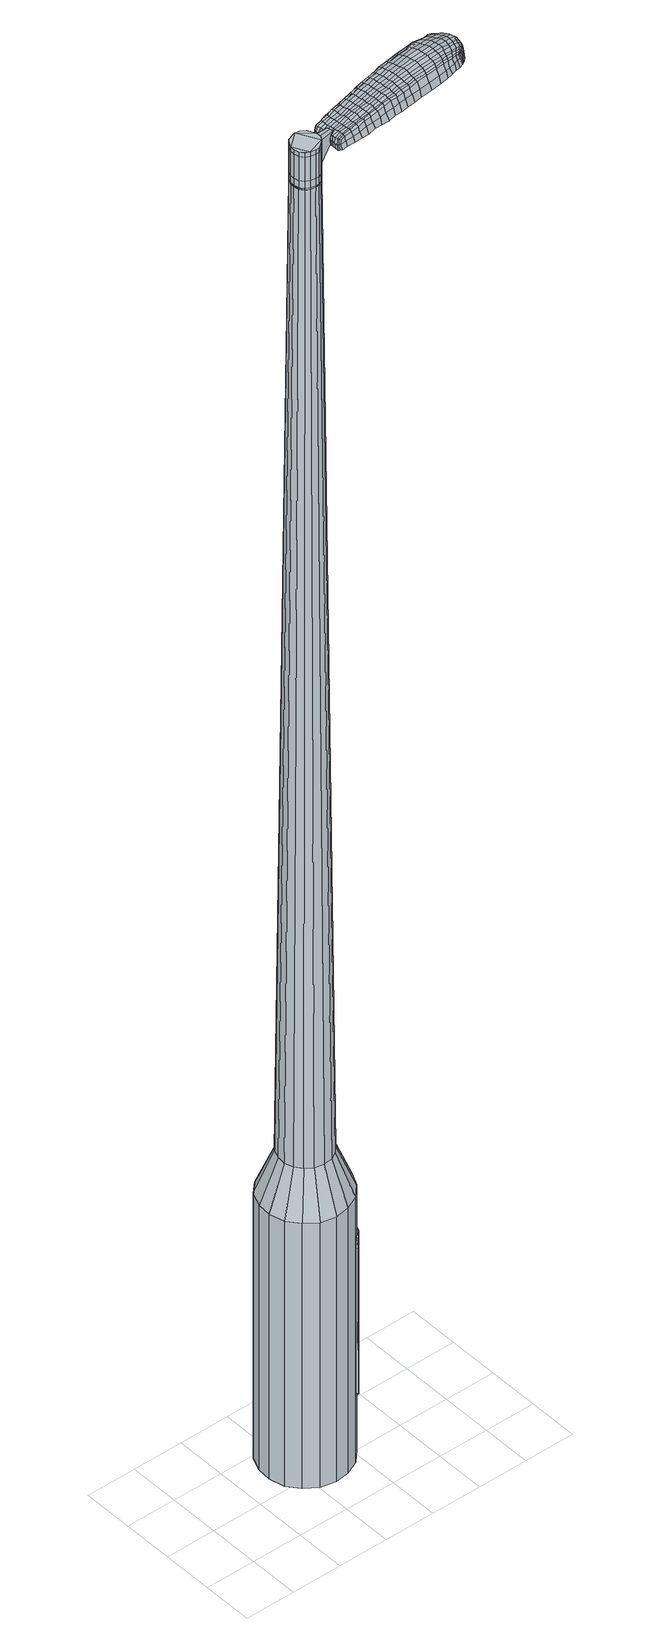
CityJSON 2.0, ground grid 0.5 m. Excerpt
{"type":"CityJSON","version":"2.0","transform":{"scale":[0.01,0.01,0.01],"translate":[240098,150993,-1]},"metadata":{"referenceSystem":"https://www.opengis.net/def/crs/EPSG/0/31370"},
"CityObjects":{
"object1":{"type":"GenericCityObject","attributes":{"cluster":836,"mean_distance_to_centroid":0.283,"new_centroid_x":240099.17,"new_centroid_y":150993.71,"mean_distance_to_camera":11.08,"H1":5.54,"H2":5.61,"Z_final":110.65,"cluster2":-1,"proj_x":240099.78,"proj_y":150999.26,"id_line":88858,"bearing_l":96.31,"distance":5.58,"orientation":"right","G_obj":6.31},"geometry":[{"type":"MultiSurface","lod":"2","boundaries":[[[0,1,2,3]],[[1,4,5,2]],[[4,6,7,5]],[[6,8,9,7]],[[8,10,11,9]],[[10,12,13,11]],[[12,14,15,13]],[[14,16,17,15]],[[16,18,19,17]],[[18,20,21,19]],[[20,22,23,21]],[[22,24,25,23]],[[24,26,27,25]],[[26,28,29,27]],[[28,30,31,29]],[[30,32,33,31]],[[32,34,35,33]],[[34,0,3,35]],[[36,37,38,39]],[[38,40,41,42]],[[41,43,42]],[[42,44,45,46]],[[45,47,46]],[[46,48,49,50]],[[49,51,50]],[[42,46,50,38]],[[50,52,39,38]],[[53,36,39]],[[2,5,7,35]],[[7,9,11,15]],[[11,13,15]],[[15,17,19,23]],[[19,21,23]],[[23,25,27,31]],[[27,29,31]],[[15,23,31,7]],[[31,33,35,7]],[[3,2,35]],[[1,0,54,55]],[[0,34,56,54]],[[34,32,57,56]],[[32,30,58,57]],[[30,28,59,58]],[[28,26,60,59]],[[26,24,61,60]],[[24,22,62,61]],[[22,20,63,62]],[[20,18,64,63]],[[18,16,65,64]],[[16,14,66,65]],[[14,12,67,66]],[[12,10,68,67]],[[10,8,69,68]],[[8,6,70,69]],[[6,4,71,70]],[[4,1,55,71]],[[55,54,72,73]],[[54,56,74,72]],[[56,57,75,74]],[[57,58,76,75]],[[58,59,77,76]],[[59,60,78,77]],[[60,61,79,78]],[[61,62,80,79]],[[62,63,81,80]],[[63,64,82,81]],[[64,65,83,82]],[[65,66,84,83]],[[66,67,85,84]],[[67,68,86,85]],[[68,69,87,86]],[[69,70,88,87]],[[70,71,89,88]],[[71,55,73,89]],[[90,91,92,93]],[[74,94,91,90]],[[95,96,94,74]],[[97,98,96,95]],[[99,100,98,97]],[[78,101,100,99]],[[102,103,101,78]],[[104,105,103,102]],[[106,107,105,104]],[[108,109,107,106]],[[110,111,109,108]],[[112,113,111,110]],[[85,114,113,112]],[[86,115,114,85]],[[116,117,115,86]],[[118,119,117,116]],[[120,121,119,118]],[[93,92,121,120]],[[122,123,124,125]],[[126,122,125,127]],[[128,126,127,129]],[[130,128,129,131]],[[132,130,131,133]],[[134,132,133,135]],[[136,134,135,137]],[[138,136,137,139]],[[140,138,139,141]],[[142,140,141,143]],[[144,142,143,145]],[[146,144,145,147]],[[148,146,147,149]],[[150,148,149,151]],[[152,150,151,153]],[[154,152,153,155]],[[73,72,90,93]],[[72,74,90]],[[75,95,74]],[[75,76,97,95]],[[76,77,99,97]],[[77,78,99]],[[79,102,78]],[[79,80,104,102]],[[80,81,106,104]],[[81,82,108,106]],[[82,83,110,108]],[[83,84,112,110]],[[84,85,112]],[[87,116,86]],[[87,88,118,116]],[[88,89,120,118]],[[89,73,93,120]],[[156,157,92,91]],[[157,158,121,92]],[[158,159,119,121]],[[159,160,117,119]],[[160,115,117]],[[161,113,114]],[[161,162,111,113]],[[162,163,109,111]],[[163,164,107,109]],[[164,165,105,107]],[[165,166,103,105]],[[166,101,103]],[[167,100,101]],[[167,168,98,100]],[[168,169,96,98]],[[169,94,96]],[[156,91,94]],[[39,52,154,170]],[[157,156,171,155]],[[53,39,170,123]],[[156,94,124,171]],[[36,53,123,122]],[[94,169,125,124]],[[37,36,122,126]],[[169,168,127,125]],[[38,37,126,128]],[[168,167,129,127]],[[40,38,128,130]],[[167,101,131,129]],[[41,40,130,132]],[[101,166,133,131]],[[43,41,132,134]],[[166,165,135,133]],[[42,43,134,136]],[[165,164,137,135]],[[44,42,136,138]],[[164,163,139,137]],[[45,44,138,140]],[[163,162,141,139]],[[47,45,140,142]],[[162,161,143,141]],[[46,47,142,144]],[[161,114,145,143]],[[48,46,144,146]],[[114,115,147,145]],[[49,48,146,148]],[[115,160,149,147]],[[51,49,148,150]],[[160,159,151,149]],[[50,51,150,152]],[[159,158,153,151]],[[52,50,152,154]],[[158,157,155,153]],[[154,155,172,173]],[[155,171,174,172]],[[171,124,175,174]],[[124,123,176,175]],[[123,170,177,176]],[[170,154,173,177]],[[178,179,180,181]],[[182,178,181,183]],[[178,182,184,185]],[[179,178,185,186]],[[187,188,189,190]],[[191,187,190,192]],[[187,191,193,194]],[[188,187,194,195]],[[196,197,198,199]],[[200,196,199,201]],[[196,200,202,203]],[[197,196,203,204]],[[205,206,207,208]],[[209,205,208,210]],[[205,209,211,212]],[[206,205,212,213]],[[214,215,216,217]],[[218,214,217,219]],[[214,218,220,221]],[[215,214,221,222]],[[223,224,225,226]],[[227,223,226,228]],[[223,227,229,230]],[[224,223,230,231]],[[232,233,234,235]],[[224,232,235,225]],[[232,224,231,236]],[[233,232,236,237]],[[238,239,240,241]],[[233,238,241,234]],[[238,233,237,242]],[[239,238,242,243]],[[244,182,183,245]],[[239,244,245,240]],[[244,239,243,246]],[[182,244,246,184]],[[247,248,249,250]],[[251,247,250,252]],[[247,251,253,254]],[[248,247,254,255]],[[256,257,258,259]],[[248,256,259,249]],[[256,248,255,260]],[[257,256,260,261]],[[262,263,264,265]],[[257,262,265,258]],[[262,257,261,266]],[[263,262,266,267]],[[268,269,270,271]],[[263,268,271,264]],[[268,263,267,272]],[[269,268,272,273]],[[274,179,186,275]],[[269,274,275,270]],[[274,269,273,276]],[[179,274,276,180]],[[277,278,279,280]],[[281,277,280,282]],[[277,281,283,284]],[[278,277,284,285]],[[286,287,288,289]],[[278,286,289,279]],[[286,278,285,290]],[[287,286,290,291]],[[292,293,294,295]],[[287,292,295,288]],[[292,287,291,296]],[[293,292,296,297]],[[298,191,192,299]],[[293,298,299,294]],[[298,293,297,300]],[[191,298,300,193]],[[301,302,303,304]],[[305,301,304,306]],[[301,305,307,308]],[[302,301,308,309]],[[310,311,312,313]],[[302,310,313,303]],[[310,302,309,314]],[[311,310,314,315]],[[316,317,318,319]],[[311,316,319,312]],[[316,311,315,320]],[[317,316,320,321]],[[322,323,324,325]],[[317,322,325,318]],[[322,317,321,326]],[[323,322,326,327]],[[328,188,195,329]],[[323,328,329,324]],[[328,323,327,330]],[[188,328,330,189]],[[331,217,216,332]],[[333,331,332,334]],[[331,333,335,336]],[[217,331,336,219]],[[337,333,334,338]],[[339,337,338,340]],[[337,339,341,342]],[[333,337,342,335]],[[343,339,340,344]],[[345,343,344,346]],[[343,345,347,348]],[[339,343,348,341]],[[349,345,346,350]],[[351,349,350,352]],[[349,351,353,354]],[[345,349,354,347]],[[355,351,352,356]],[[206,355,356,207]],[[355,206,213,357]],[[351,355,357,353]],[[358,359,204,203]],[[360,358,203,202]],[[358,360,361,362]],[[359,358,362,363]],[[364,365,363,362]],[[366,364,362,361]],[[364,366,367,368]],[[365,364,368,369]],[[370,371,369,368]],[[372,370,368,367]],[[370,372,373,374]],[[371,370,374,375]],[[376,377,375,374]],[[378,376,374,373]],[[376,378,211,209]],[[377,376,209,210]],[[379,380,381,382]],[[281,379,382,283]],[[379,281,282,383]],[[380,379,383,384]],[[385,200,201,386]],[[380,385,386,381]],[[385,380,384,387]],[[200,385,387,202]],[[388,389,390,391]],[[227,388,391,229]],[[388,227,228,392]],[[389,388,392,393]],[[394,395,396,397]],[[389,394,397,390]],[[394,389,393,398]],[[395,394,398,399]],[[400,197,204,401]],[[395,400,401,396]],[[400,395,399,402]],[[197,400,402,198]],[[403,404,405,406]],[[185,403,406,186]],[[403,185,184,407]],[[404,403,407,408]],[[409,410,411,412]],[[404,409,412,405]],[[409,404,408,413]],[[410,409,413,414]],[[415,208,207,416]],[[410,415,416,411]],[[415,410,414,417]],[[208,415,417,210]],[[418,419,420,421]],[[190,418,421,192]],[[418,190,189,422]],[[419,418,422,423]],[[424,212,211,425]],[[419,424,425,420]],[[424,419,423,426]],[[212,424,426,213]],[[427,428,429,430]],[[305,427,430,307]],[[427,305,306,431]],[[428,427,431,432]],[[433,218,219,434]],[[428,433,434,429]],[[433,428,432,435]],[[218,433,435,220]],[[436,437,438,439]],[[251,436,439,253]],[[436,251,252,440]],[[437,436,440,441]],[[442,443,444,445]],[[437,442,445,438]],[[442,437,441,446]],[[443,442,446,447]],[[448,215,222,449]],[[443,448,449,444]],[[448,443,447,450]],[[215,448,450,216]],[[451,452,441,440]],[[250,451,440,252]],[[451,250,249,453]],[[452,451,453,454]],[[455,456,447,446]],[[452,455,446,441]],[[455,452,454,457]],[[456,455,457,458]],[[459,332,216,450]],[[456,459,450,447]],[[459,456,458,460]],[[332,459,460,334]],[[461,462,463,464]],[[308,461,464,309]],[[461,308,307,430]],[[462,461,430,429]],[[465,336,335,466]],[[462,465,466,463]],[[465,462,429,434]],[[336,465,434,219]],[[467,468,454,453]],[[259,467,453,249]],[[467,259,258,469]],[[468,467,469,470]],[[471,472,458,457]],[[468,471,457,454]],[[471,468,470,473]],[[472,471,473,474]],[[475,338,334,460]],[[472,475,460,458]],[[475,472,474,476]],[[338,475,476,340]],[[477,478,479,480]],[[314,477,480,315]],[[477,314,309,464]],[[478,477,464,463]],[[481,342,341,482]],[[478,481,482,479]],[[481,478,463,466]],[[342,481,466,335]],[[483,484,470,469]],[[265,483,469,258]],[[483,265,264,485]],[[484,483,485,486]],[[487,488,474,473]],[[484,487,473,470]],[[487,484,486,489]],[[488,487,489,490]],[[491,344,340,476]],[[488,491,476,474]],[[491,488,490,492]],[[344,491,492,346]],[[493,494,495,496]],[[320,493,496,321]],[[493,320,315,480]],[[494,493,480,479]],[[497,348,347,498]],[[494,497,498,495]],[[497,494,479,482]],[[348,497,482,341]],[[499,500,486,485]],[[271,499,485,264]],[[499,271,270,501]],[[500,499,501,502]],[[503,504,490,489]],[[500,503,489,486]],[[503,500,502,505]],[[504,503,505,506]],[[507,350,346,492]],[[504,507,492,490]],[[507,504,506,508]],[[350,507,508,352]],[[509,510,511,512]],[[326,509,512,327]],[[509,326,321,496]],[[510,509,496,495]],[[513,354,353,514]],[[510,513,514,511]],[[513,510,495,498]],[[354,513,498,347]],[[515,516,502,501]],[[275,515,501,270]],[[515,275,186,406]],[[516,515,406,405]],[[517,518,506,505]],[[516,517,505,502]],[[517,516,405,412]],[[518,517,412,411]],[[519,356,352,508]],[[518,519,508,506]],[[519,518,411,416]],[[356,519,416,207]],[[520,521,423,422]],[[330,520,422,189]],[[520,330,327,512]],[[521,520,512,511]],[[522,357,213,426]],[[521,522,426,423]],[[522,521,511,514]],[[357,522,514,353]],[[523,524,384,383]],[[280,523,383,282]],[[523,280,279,525]],[[524,523,525,526]],[[527,360,202,387]],[[524,527,387,384]],[[527,524,526,528]],[[360,527,528,361]],[[529,530,531,532]],[[230,529,532,231]],[[529,230,229,391]],[[530,529,391,390]],[[533,534,535,536]],[[530,533,536,531]],[[533,530,390,397]],[[534,533,397,396]],[[537,359,363,538]],[[534,537,538,535]],[[537,534,396,401]],[[359,537,401,204]],[[539,540,526,525]],[[289,539,525,279]],[[539,289,288,541]],[[540,539,541,542]],[[543,366,361,528]],[[540,543,528,526]],[[543,540,542,544]],[[366,543,544,367]],[[545,546,547,548]],[[236,545,548,237]],[[545,236,231,532]],[[546,545,532,531]],[[549,550,551,552]],[[546,549,552,547]],[[549,546,531,536]],[[550,549,536,535]],[[553,365,369,554]],[[550,553,554,551]],[[553,550,535,538]],[[365,553,538,363]],[[555,556,542,541]],[[295,555,541,288]],[[555,295,294,557]],[[556,555,557,558]],[[559,372,367,544]],[[556,559,544,542]],[[559,556,558,560]],[[372,559,560,373]],[[561,562,563,564]],[[242,561,564,243]],[[561,242,237,548]],[[562,561,548,547]],[[565,566,567,568]],[[562,565,568,563]],[[565,562,547,552]],[[566,565,552,551]],[[569,371,375,570]],[[566,569,570,567]],[[569,566,551,554]],[[371,569,554,369]],[[571,572,558,557]],[[299,571,557,294]],[[571,299,192,421]],[[572,571,421,420]],[[573,378,373,560]],[[572,573,560,558]],[[573,572,420,425]],[[378,573,425,211]],[[574,575,408,407]],[[246,574,407,184]],[[574,246,243,564]],[[575,574,564,563]],[[576,577,414,413]],[[575,576,413,408]],[[576,575,563,568]],[[577,576,568,567]],[[578,377,210,417]],[[577,578,417,414]],[[578,577,567,570]],[[377,578,570,375]],[[579,580,581,582]],[[582,581,583,584]],[[585,583,581,586]],[[586,581,580,587]],[[588,589,590,591]],[[591,590,592,593]],[[594,592,590,595]],[[595,590,589,596]],[[597,598,599,600]],[[600,599,601,602]],[[603,601,599,604]],[[604,599,598,605]],[[606,607,608,609]],[[609,608,610,611]],[[612,610,608,613]],[[613,608,607,614]],[[615,616,617,618]],[[618,617,619,620]],[[621,619,617,622]],[[622,617,616,623]],[[624,625,626,627]],[[627,626,628,629]],[[630,628,626,631]],[[631,626,625,632]],[[633,634,635,636]],[[636,635,625,624]],[[632,625,635,637]],[[637,635,634,638]],[[639,640,641,642]],[[642,641,634,633]],[[638,634,641,643]],[[643,641,640,644]],[[584,583,645,646]],[[646,645,640,639]],[[644,640,645,647]],[[647,645,583,585]],[[648,649,650,651]],[[651,650,652,653]],[[654,652,650,655]],[[655,650,649,656]],[[657,658,659,660]],[[660,659,649,648]],[[656,649,659,661]],[[661,659,658,662]],[[663,664,665,666]],[[666,665,658,657]],[[662,658,665,667]],[[667,665,664,668]],[[669,670,671,672]],[[672,671,664,663]],[[668,664,671,673]],[[673,671,670,674]],[[587,580,675,676]],[[676,675,670,669]],[[674,670,675,677]],[[677,675,580,579]],[[678,679,680,681]],[[681,680,682,683]],[[684,682,680,685]],[[685,680,679,686]],[[687,688,689,690]],[[690,689,679,678]],[[686,679,689,691]],[[691,689,688,692]],[[693,694,695,696]],[[696,695,688,687]],[[692,688,695,697]],[[697,695,694,698]],[[593,592,699,700]],[[700,699,694,693]],[[698,694,699,701]],[[701,699,592,594]],[[702,703,704,705]],[[705,704,706,707]],[[708,706,704,709]],[[709,704,703,710]],[[711,712,713,714]],[[714,713,703,702]],[[710,703,713,715]],[[715,713,712,716]],[[717,718,719,720]],[[720,719,712,711]],[[716,712,719,721]],[[721,719,718,722]],[[723,724,725,726]],[[726,725,718,717]],[[722,718,725,727]],[[727,725,724,728]],[[596,589,729,730]],[[730,729,724,723]],[[728,724,729,731]],[[731,729,589,588]],[[615,618,732,733]],[[733,732,734,735]],[[736,734,732,737]],[[737,732,618,620]],[[735,734,738,739]],[[739,738,740,741]],[[742,740,738,743]],[[743,738,734,736]],[[741,740,744,745]],[[745,744,746,747]],[[748,746,744,749]],[[749,744,740,742]],[[747,746,750,751]],[[751,750,752,753]],[[754,752,750,755]],[[755,750,746,748]],[[753,752,756,757]],[[757,756,607,606]],[[614,607,756,758]],[[758,756,752,754]],[[605,759,760,604]],[[604,760,761,603]],[[762,761,760,763]],[[763,760,759,764]],[[764,765,766,763]],[[763,766,767,762]],[[768,767,766,769]],[[769,766,765,770]],[[770,771,772,769]],[[769,772,773,768]],[[774,773,772,775]],[[775,772,771,776]],[[776,777,778,775]],[[775,778,779,774]],[[612,779,778,610]],[[610,778,777,611]],[[780,781,782,783]],[[783,782,682,684]],[[683,682,782,784]],[[784,782,781,785]],[[602,601,786,787]],[[787,786,781,780]],[[785,781,786,788]],[[788,786,601,603]],[[789,790,791,792]],[[792,791,628,630]],[[629,628,791,793]],[[793,791,790,794]],[[795,796,797,798]],[[798,797,790,789]],[[794,790,797,799]],[[799,797,796,800]],[[605,598,801,802]],[[802,801,796,795]],[[800,796,801,803]],[[803,801,598,597]],[[804,805,806,807]],[[807,806,586,587]],[[585,586,806,808]],[[808,806,805,809]],[[810,811,812,813]],[[813,812,805,804]],[[809,805,812,814]],[[814,812,811,815]],[[606,609,816,817]],[[817,816,811,810]],[[815,811,816,818]],[[818,816,609,611]],[[819,820,821,822]],[[822,821,591,593]],[[588,591,821,823]],[[823,821,820,824]],[[612,613,825,826]],[[826,825,820,819]],[[824,820,825,827]],[[827,825,613,614]],[[828,829,830,831]],[[831,830,706,708]],[[707,706,830,832]],[[832,830,829,833]],[[620,619,834,835]],[[835,834,829,828]],[[833,829,834,836]],[[836,834,619,621]],[[837,838,654]],[[838,652,654]],[[653,652,838,839]],[[839,838,840]],[[841,842,843,844]],[[844,843,838,837]],[[840,838,843,845]],[[845,843,842,846]],[[623,616,847,848]],[[848,847,842,841]],[[846,842,847,849]],[[849,847,616,615]],[[840,850,851,839]],[[839,851,651,653]],[[648,651,851,852]],[[852,851,850,853]],[[846,854,855,845]],[[845,855,850,840]],[[853,850,855,856]],[[856,855,854,857]],[[615,733,858,849]],[[849,858,854,846]],[[857,854,858,859]],[[859,858,733,735]],[[860,861,862,863]],[[863,862,709,710]],[[708,709,862,831]],[[831,862,861,828]],[[736,737,864,865]],[[865,864,861,860]],[[828,861,864,835]],[[835,864,737,620]],[[853,866,867,852]],[[852,867,660,648]],[[657,660,867,868]],[[868,867,866,869]],[[857,870,871,856]],[[856,871,866,853]],[[869,866,871,872]],[[872,871,870,873]],[[735,739,874,859]],[[859,874,870,857]],[[873,870,874,875]],[[875,874,739,741]],[[876,877,878,879]],[[879,878,715,716]],[[710,715,878,863]],[[863,878,877,860]],[[742,743,880,881]],[[881,880,877,876]],[[860,877,880,865]],[[865,880,743,736]],[[869,882,883,868]],[[868,883,666,657]],[[663,666,883,884]],[[884,883,882,885]],[[873,886,887,872]],[[872,887,882,869]],[[885,882,887,888]],[[888,887,886,889]],[[741,745,890,875]],[[875,890,886,873]],[[889,886,890,891]],[[891,890,745,747]],[[892,893,894,895]],[[895,894,721,722]],[[716,721,894,879]],[[879,894,893,876]],[[748,749,896,897]],[[897,896,893,892]],[[876,893,896,881]],[[881,896,749,742]],[[885,898,899,884]],[[884,899,672,663]],[[669,672,899,900]],[[900,899,898,901]],[[889,902,903,888]],[[888,903,898,885]],[[901,898,903,904]],[[904,903,902,905]],[[747,751,906,891]],[[891,906,902,889]],[[905,902,906,907]],[[907,906,751,753]],[[908,909,910,911]],[[911,910,727,728]],[[722,727,910,895]],[[895,910,909,892]],[[754,755,912,913]],[[913,912,909,908]],[[892,909,912,897]],[[897,912,755,748]],[[901,914,915,900]],[[900,915,676,669]],[[587,676,915,807]],[[807,915,914,804]],[[905,916,917,904]],[[904,917,914,901]],[[804,914,917,813]],[[813,917,916,810]],[[753,757,918,907]],[[907,918,916,905]],[[810,916,918,817]],[[817,918,757,606]],[[824,919,920,823]],[[823,920,731,588]],[[728,731,920,911]],[[911,920,919,908]],[[614,758,921,827]],[[827,921,919,824]],[[908,919,921,913]],[[913,921,758,754]],[[785,922,923,784]],[[784,923,681,683]],[[678,681,923,924]],[[924,923,922,925]],[[603,761,926,788]],[[788,926,922,785]],[[925,922,926,927]],[[927,926,761,762]],[[928,929,930,931]],[[931,930,631,632]],[[630,631,930,792]],[[792,930,929,789]],[[932,933,934,935]],[[935,934,929,928]],[[789,929,934,798]],[[798,934,933,795]],[[764,759,936,937]],[[937,936,933,932]],[[795,933,936,802]],[[802,936,759,605]],[[925,938,939,924]],[[924,939,690,678]],[[687,690,939,940]],[[940,939,938,941]],[[762,767,942,927]],[[927,942,938,925]],[[941,938,942,943]],[[943,942,767,768]],[[944,945,946,947]],[[947,946,637,638]],[[632,637,946,931]],[[931,946,945,928]],[[948,949,950,951]],[[951,950,945,944]],[[928,945,950,935]],[[935,950,949,932]],[[770,765,952,953]],[[953,952,949,948]],[[932,949,952,937]],[[937,952,765,764]],[[941,954,955,940]],[[940,955,696,687]],[[693,696,955,956]],[[956,955,954,957]],[[768,773,958,943]],[[943,958,954,941]],[[957,954,958,959]],[[959,958,773,774]],[[960,961,962,963]],[[963,962,643,644]],[[638,643,962,947]],[[947,962,961,944]],[[964,965,966,967]],[[967,966,961,960]],[[944,961,966,951]],[[951,966,965,948]],[[776,771,968,969]],[[969,968,965,964]],[[948,965,968,953]],[[953,968,771,770]],[[957,970,971,956]],[[956,971,700,693]],[[593,700,971,822]],[[822,971,970,819]],[[774,779,972,959]],[[959,972,970,957]],[[819,970,972,826]],[[826,972,779,612]],[[809,973,974,808]],[[808,974,647,585]],[[644,647,974,963]],[[963,974,973,960]],[[815,975,976,814]],[[814,976,973,809]],[[960,973,976,967]],[[967,976,975,964]],[[611,777,977,818]],[[818,977,975,815]],[[964,975,977,969]],[[969,977,777,776]],[[579,582,181,180]],[[582,584,183,181]],[[594,595,194,193]],[[595,596,195,194]],[[597,600,199,198]],[[600,602,201,199]],[[621,622,221,220]],[[622,623,222,221]],[[624,627,226,225]],[[627,629,228,226]],[[633,636,235,234]],[[636,624,225,235]],[[639,642,241,240]],[[642,633,234,241]],[[584,646,245,183]],[[646,639,240,245]],[[654,655,254,253]],[[655,656,255,254]],[[656,661,260,255]],[[661,662,261,260]],[[662,667,266,261]],[[667,668,267,266]],[[668,673,272,267]],[[673,674,273,272]],[[674,677,276,273]],[[677,579,180,276]],[[684,685,284,283]],[[685,686,285,284]],[[686,691,290,285]],[[691,692,291,290]],[[692,697,296,291]],[[697,698,297,296]],[[698,701,300,297]],[[701,594,193,300]],[[702,705,304,303]],[[705,707,306,304]],[[711,714,313,312]],[[714,702,303,313]],[[717,720,319,318]],[[720,711,312,319]],[[723,726,325,324]],[[726,717,318,325]],[[596,730,329,195]],[[730,723,324,329]],[[780,783,382,381]],[[783,684,283,382]],[[602,787,386,201]],[[787,780,381,386]],[[629,793,392,228]],[[793,794,393,392]],[[794,799,398,393]],[[799,800,399,398]],[[800,803,402,399]],[[803,597,198,402]],[[707,832,431,306]],[[832,833,432,431]],[[833,836,435,432]],[[836,621,220,435]],[[837,654,439,438]],[[654,253,439]],[[841,844,445,444]],[[844,837,438,445]],[[623,848,449,222]],[[848,841,444,449]],[[978,979,980,981]],[[982,983,981,980]],[[984,985,986,987]],[[988,989,990,991]],[[979,992,993,980]],[[994,982,980,993]],[[995,984,987,996]],[[997,998,989,988]],[[992,999,1000,993]],[[1000,1001,994,993]],[[1002,995,996,1003]],[[1004,998,997,1005]],[[999,1006,1007,1000]],[[1007,1008,1001,1000]],[[1009,1002,1003,1010]],[[1011,1004,1005,1012]],[[1013,1014,1015,1016]],[[1017,1018,1014,1013]],[[1017,1019,1020,1018]],[[1019,1021,1022,1020]],[[1023,1024,1025,1026]],[[1027,1028,1024,1023]],[[1029,1030,1028,1027]],[[1031,1032,1030,1029]],[[1026,1015,1014,1023]],[[1023,1014,1018,1027]],[[1018,1020,1029,1027]],[[1020,1022,1031,1029]],[[987,986,983,982]],[[996,987,982,994]],[[1001,1003,996,994]],[[1008,1010,1003,1001]],[[988,991,985,984]],[[997,988,984,995]],[[1005,997,995,1002]],[[1012,1005,1002,1009]],[[989,1013,1016,990]],[[998,1017,1013,989]],[[1019,1017,998,1004]],[[1021,1019,1004,1011]],[[1033,1034,1035,1036]],[[1035,1037,1038,1039]],[[1035,1039,1040,1041]],[[1035,1041,1036]],[[1042,1033,1036,1043]],[[1044,1043,1036,1045]],[[1046,1045,1036]],[[1047,1035,1034,1048]],[[1049,1047,1048,1050]],[[1051,1049,1050,1052]],[[1053,1051,1052,1054]],[[1055,1053,1054,1056]],[[1056,1057,1058,1059]],[[1056,1059,1060,1061]],[[1056,1061,1062,1063]],[[1062,1064,1065,1066]],[[1062,1066,1067,1068]],[[1062,1068,1063]],[[1056,1063,1055]],[[1069,1070,1034,1033]],[[1071,1072,1037,1035]],[[1073,1074,1046,1036]],[[1070,1075,1048,1034]],[[1076,1071,1035,1047]],[[1075,1077,1050,1048]],[[1078,1076,1047,1049]],[[1077,1079,1052,1050]],[[1080,1078,1049,1051]],[[1079,1081,1054,1052]],[[1082,1080,1051,1053]],[[1081,1083,1056,1054]],[[1084,1082,1053,1055]],[[1083,1085,1057,1056]],[[1086,1087,1064,1062]],[[1088,1084,1055,1063]],[[1058,1057,1085,1089]],[[1059,1058,1089,1090]],[[1060,1059,1090,1091]],[[1061,1060,1091,1092]],[[1062,1061,1092,1086]],[[1093,1069,1033,1042]],[[1094,1093,1042,1043]],[[1095,1094,1043,1044]],[[1096,1095,1044,1045]],[[1074,1096,1045,1046]],[[1038,1037,1072,1097]],[[1065,1064,1087,1098]],[[1039,1038,1097,1099]],[[1040,1039,1099,1100]],[[1041,1040,1100,1101]],[[1036,1041,1101,1073]],[[1066,1065,1098,1102]],[[1067,1066,1102,1103]],[[1068,1067,1103,1104]],[[1063,1068,1104,1088]]]}]}
},
"vertices":[
[160,78,384],[160,63,384],[160,63,96],[160,78,96],[154,50,384],[154,50,96],[143,39,384],[143,39,96],[130,33,384],[130,33,96],[116,31,384],[116,31,96],[101,34,384],[101,34,96],[89,43,384],[89,43,96],[80,54,384],[80,54,96],[76,69,384],[76,69,96],[77,83,384],[77,83,96],[83,97,384],[83,97,96],[93,107,384],[93,107,96],[107,114,384],[107,114,96],[121,115,384],[121,115,96],[135,112,384],[135,112,96],[148,104,384],[148,104,96],[156,92,384],[156,92,96],[128,83,1524],[124,86,1524],[119,87,1524],[132,75,1524],[115,86,1524],[110,84,1524],[105,76,1524],[107,81,1524],[105,72,1524],[106,67,1524],[113,61,1524],[109,63,1524],[118,60,1524],[122,60,1524],[130,66,1524],[126,62,1524],[132,70,1524],[130,79,1524],[143,76,429],[143,67,429],[141,84,429],[136,91,429],[129,96,429],[120,98,429],[111,97,429],[104,93,429],[97,87,429],[94,79,429],[93,70,429],[96,62,429],[101,55,429],[108,50,429],[117,48,429],[126,49,429],[133,53,429],[139,59,429],[132,75,1483],[132,70,1483],[130,79,1483],[128,83,1483],[124,86,1483],[119,87,1483],[115,86,1483],[110,84,1483],[107,81,1483],[105,76,1483],[105,72,1483],[106,67,1483],[109,63,1483],[113,61,1483],[118,60,1483],[122,60,1483],[126,62,1483],[130,66,1483],[131,75,1483],[131,75,1485],[131,70,1485],[131,70,1483],[130,79,1485],[127,83,1483],[127,83,1485],[124,85,1483],[124,85,1485],[119,86,1483],[119,86,1485],[115,86,1485],[111,84,1483],[111,84,1485],[108,80,1483],[108,80,1485],[106,76,1483],[106,76,1485],[106,72,1483],[106,72,1485],[107,68,1483],[107,68,1485],[110,64,1483],[110,64,1485],[113,61,1485],[118,60,1485],[122,61,1483],[122,61,1485],[126,63,1483],[126,63,1485],[129,66,1483],[129,66,1485],[128,83,1519],[130,79,1519],[130,79,1493],[128,83,1493],[124,86,1519],[124,86,1493],[119,87,1519],[119,87,1493],[115,86,1519],[115,86,1493],[110,84,1519],[110,84,1493],[107,81,1519],[107,81,1493],[105,76,1519],[105,76,1493],[105,72,1519],[105,72,1493],[106,67,1519],[106,67,1493],[109,63,1519],[109,63,1493],[113,61,1519],[113,61,1493],[118,60,1519],[118,60,1493],[122,60,1519],[122,60,1493],[126,62,1519],[126,62,1493],[130,66,1519],[130,66,1493],[132,70,1519],[132,70,1493],[132,75,1485],[132,70,1485],[130,66,1485],[126,62,1485],[122,60,1485],[109,63,1485],[106,67,1485],[105,72,1485],[105,76,1485],[107,81,1485],[110,84,1485],[119,87,1485],[124,86,1485],[128,83,1485],[132,75,1519],[132,75,1493],[151,74,1513],[151,74,1518],[150,77,1513],[150,80,1513],[150,80,1518],[150,77,1518],[226,65,1519],[219,65,1518],[221,64,1509],[228,64,1510],[235,66,1519],[236,65,1510],[234,68,1526],[225,67,1525],[218,66,1525],[222,104,1519],[215,103,1518],[214,101,1525],[221,102,1525],[231,105,1519],[230,103,1526],[232,107,1510],[223,105,1510],[216,104,1509],[297,94,1519],[297,91,1519],[298,91,1513],[298,95,1513],[295,98,1519],[296,99,1513],[294,98,1524],[295,94,1524],[296,91,1524],[223,86,1530],[216,85,1529],[216,82,1529],[224,83,1530],[232,87,1531],[233,84,1531],[232,91,1530],[223,90,1530],[216,89,1529],[143,77,1512],[143,74,1512],[145,75,1517],[144,77,1517],[143,80,1512],[144,80,1517],[144,80,1506],[144,77,1506],[144,74,1506],[285,73,1519],[282,73,1519],[283,71,1512],[286,72,1512],[287,74,1518],[288,73,1512],[286,75,1522],[284,75,1523],[281,74,1524],[277,71,1519],[271,70,1519],[273,69,1512],[278,70,1512],[276,73,1524],[271,72,1525],[266,69,1519],[258,68,1519],[259,67,1511],[267,68,1511],[265,71,1526],[257,70,1526],[246,67,1519],[248,66,1510],[245,69,1526],[152,62,1513],[160,62,1513],[159,63,1518],[152,63,1517],[147,62,1512],[148,62,1516],[148,61,1506],[153,61,1507],[161,61,1507],[167,62,1514],[175,63,1515],[174,64,1520],[167,63,1519],[169,61,1507],[176,61,1507],[182,63,1515],[190,63,1516],[189,65,1522],[181,64,1521],[184,62,1508],[191,62,1508],[197,64,1517],[205,64,1517],[204,66,1524],[196,65,1523],[199,62,1508],[206,63,1509],[212,65,1518],[211,66,1524],[213,63,1509],[282,109,1519],[278,109,1519],[278,108,1524],[282,108,1523],[284,109,1518],[284,108,1522],[285,110,1512],[283,110,1512],[279,110,1512],[274,109,1519],[268,109,1519],[267,107,1525],[273,108,1524],[274,110,1512],[269,110,1512],[262,108,1519],[254,108,1519],[253,106,1526],[261,107,1526],[263,110,1511],[255,109,1511],[242,106,1519],[242,105,1526],[244,108,1510],[149,92,1513],[157,93,1513],[158,94,1507],[150,93,1507],[144,90,1512],[144,91,1506],[145,90,1516],[149,90,1517],[156,92,1518],[164,94,1514],[172,95,1515],[172,97,1507],[165,96,1507],[163,93,1519],[171,94,1520],[179,97,1515],[186,98,1516],[187,100,1508],[180,98,1508],[178,95,1521],[186,96,1522],[194,99,1517],[201,100,1517],[202,102,1509],[195,101,1508],[193,98,1523],[200,99,1524],[208,102,1518],[209,103,1509],[207,100,1524],[150,78,1519],[150,75,1519],[157,79,1520],[157,76,1520],[157,82,1520],[149,81,1519],[165,79,1522],[165,77,1522],[172,80,1523],[172,78,1523],[172,83,1523],[164,82,1521],[179,81,1524],[180,78,1524],[187,82,1525],[187,79,1525],[186,85,1525],[179,84,1524],[194,83,1526],[194,80,1526],[201,84,1527],[202,81,1527],[201,87,1527],[194,86,1526],[209,85,1528],[209,81,1528],[208,88,1528],[292,94,1527],[293,90,1527],[291,98,1526],[287,97,1527],[288,93,1528],[288,90,1528],[282,93,1529],[282,89,1529],[280,97,1528],[273,96,1530],[274,92,1530],[275,88,1530],[267,91,1531],[267,87,1531],[266,95,1530],[257,94,1531],[258,90,1531],[258,86,1531],[245,89,1531],[246,85,1531],[245,93,1531],[286,108,1518],[289,106,1519],[290,107,1513],[287,109,1513],[285,107,1523],[288,105,1523],[292,102,1519],[293,103,1513],[291,102,1524],[289,75,1518],[291,77,1518],[290,78,1523],[288,76,1523],[290,74,1513],[292,76,1513],[294,80,1519],[296,83,1519],[294,83,1524],[292,80,1523],[295,80,1513],[297,83,1513],[297,87,1519],[295,87,1524],[298,87,1513],[225,68,1528],[225,70,1528],[217,70,1528],[217,68,1527],[233,69,1528],[233,71,1529],[224,73,1529],[224,76,1530],[217,76,1529],[217,73,1528],[233,74,1529],[233,77,1530],[224,80,1530],[217,79,1529],[233,80,1531],[221,101,1528],[222,98,1529],[230,99,1529],[230,102,1528],[214,99,1527],[215,97,1528],[222,94,1529],[231,95,1530],[215,93,1528],[142,89,1512],[142,87,1512],[143,87,1517],[143,89,1517],[143,90,1506],[143,88,1506],[142,84,1512],[144,84,1517],[143,84,1506],[145,62,1512],[145,64,1512],[145,63,1506],[146,62,1506],[146,63,1517],[146,65,1517],[144,66,1512],[144,69,1512],[145,69,1506],[145,66,1506],[145,67,1517],[145,70,1517],[144,72,1512],[145,72,1506],[145,72,1517],[151,64,1519],[151,65,1519],[159,64,1520],[159,66,1520],[151,68,1519],[151,70,1519],[158,68,1520],[158,71,1520],[150,73,1519],[158,73,1520],[149,89,1519],[149,87,1519],[156,88,1520],[156,90,1520],[149,84,1519],[156,85,1520],[166,65,1521],[166,66,1521],[174,65,1522],[173,67,1522],[166,69,1521],[165,71,1521],[173,69,1522],[173,72,1523],[165,74,1522],[173,75,1523],[163,92,1521],[164,90,1521],[171,91,1522],[171,93,1522],[164,86,1521],[171,87,1522],[181,66,1523],[181,67,1523],[188,66,1524],[188,68,1524],[181,70,1523],[180,73,1524],[188,70,1525],[188,73,1525],[180,76,1524],[187,76,1525],[178,94,1523],[178,92,1523],[186,93,1524],[185,95,1524],[179,88,1524],[186,89,1525],[196,67,1525],[196,68,1525],[203,67,1526],[203,69,1526],[195,71,1526],[195,74,1526],[203,72,1527],[202,75,1527],[195,77,1526],[202,78,1527],[193,96,1525],[193,94,1525],[200,95,1526],[200,97,1526],[193,90,1526],[201,91,1527],[210,67,1527],[210,69,1527],[210,72,1527],[210,75,1528],[209,78,1528],[207,98,1527],[207,96,1527],[208,92,1528],[283,107,1525],[285,105,1525],[279,107,1526],[281,105,1526],[288,102,1526],[284,101,1527],[286,76,1525],[287,77,1525],[284,77,1526],[282,75,1525],[290,80,1525],[291,83,1526],[287,83,1527],[286,79,1526],[292,87,1526],[288,86,1527],[274,106,1526],[276,105,1527],[268,106,1527],[269,104,1528],[278,101,1528],[271,100,1529],[277,74,1526],[278,76,1527],[272,75,1528],[271,73,1527],[280,78,1527],[281,82,1528],[274,81,1529],[273,78,1528],[282,85,1528],[275,84,1530],[262,106,1528],[263,104,1529],[254,105,1528],[255,103,1529],[265,100,1529],[256,99,1530],[265,72,1528],[266,74,1528],[257,73,1529],[257,71,1528],[267,77,1529],[267,80,1530],[258,79,1530],[258,76,1530],[267,84,1530],[258,83,1531],[242,103,1529],[243,101,1529],[244,97,1530],[245,70,1528],[245,72,1529],[246,75,1530],[246,78,1530],[246,82,1531],[220,66,1509],[219,67,1518],[226,67,1518],[228,66,1509],[235,68,1519],[236,67,1510],[233,69,1525],[225,69,1525],[218,68,1525],[215,99,1525],[215,101,1518],[222,102,1518],[222,100,1525],[231,103,1519],[230,101,1525],[232,105,1510],[224,103,1509],[217,102,1509],[296,91,1513],[295,91,1519],[295,94,1519],[296,94,1513],[293,97,1519],[294,98,1513],[292,97,1524],[293,94,1524],[294,91,1524],[217,82,1528],[217,85,1528],[224,86,1529],[224,83,1529],[233,87,1529],[233,84,1529],[232,91,1529],[223,90,1529],[216,89,1528],[147,75,1516],[146,75,1512],[145,77,1512],[146,77,1516],[145,80,1512],[146,80,1516],[146,81,1506],[146,78,1506],[147,75,1506],[282,73,1512],[281,74,1519],[284,75,1518],[285,74,1512],[286,76,1518],[287,75,1512],[285,77,1522],[284,76,1523],[281,76,1523],[272,71,1512],[271,72,1519],[276,73,1519],[278,72,1512],[276,75,1524],[270,74,1525],[259,69,1511],[258,70,1519],[265,71,1519],[267,70,1511],[264,73,1525],[257,72,1526],[246,69,1519],[248,68,1510],[245,71,1526],[159,65,1518],[160,64,1513],[152,64,1513],[152,64,1517],[147,63,1512],[148,64,1515],[148,63,1506],[153,63,1506],[161,63,1507],[174,66,1520],[175,65,1514],[167,64,1514],[167,65,1519],[169,63,1507],[176,63,1507],[189,67,1522],[190,65,1516],[182,65,1515],[182,66,1521],[184,64,1508],[191,64,1508],[204,67,1523],[205,66,1517],[197,66,1516],[196,67,1522],[199,64,1508],[206,65,1508],[212,67,1517],[211,68,1524],[213,65,1509],[278,106,1523],[278,107,1519],[281,107,1518],[281,106,1523],[284,107,1518],[283,106,1522],[284,108,1512],[282,108,1512],[279,108,1512],[267,105,1525],[268,107,1519],[273,107,1519],[273,106,1524],[274,108,1512],[269,108,1512],[253,104,1526],[254,106,1519],[262,106,1519],[261,105,1525],[263,108,1511],[255,107,1511],[243,104,1519],[242,103,1526],[244,106,1510],[158,92,1507],[157,91,1513],[150,90,1513],[151,91,1506],[145,89,1512],[145,90,1506],[146,88,1515],[149,89,1517],[157,90,1518],[173,95,1507],[172,94,1514],[165,92,1514],[165,94,1507],[164,91,1519],[171,92,1520],[188,98,1508],[187,96,1516],[179,95,1515],[180,96,1508],[179,93,1521],[186,95,1522],[202,100,1508],[201,98,1517],[194,97,1516],[195,99,1508],[193,96,1522],[200,97,1523],[208,100,1517],[209,101,1509],[208,98,1524],[151,78,1518],[151,75,1518],[158,79,1519],[158,76,1519],[157,82,1519],[150,81,1518],[165,79,1520],[165,77,1520],[173,80,1521],[173,78,1521],[172,83,1521],[165,82,1520],[180,81,1523],[180,78,1523],[187,82,1524],[188,79,1524],[187,85,1524],[180,84,1523],[195,83,1525],[195,80,1525],[202,84,1526],[202,81,1526],[202,87,1526],[194,86,1525],[209,84,1527],[210,81,1527],[209,88,1527],[291,90,1526],[291,94,1526],[290,97,1525],[286,97,1526],[287,93,1526],[288,90,1526],[281,89,1528],[281,93,1528],[280,96,1527],[273,95,1528],[274,92,1529],[274,88,1529],[267,88,1530],[267,91,1530],[266,95,1529],[257,94,1530],[258,90,1530],[258,87,1530],[246,85,1530],[245,89,1530],[245,92,1530],[288,105,1513],[287,105,1518],[285,106,1518],[286,107,1512],[284,105,1523],[286,104,1523],[291,101,1519],[291,102,1513],[289,101,1523],[288,79,1523],[290,79,1518],[288,77,1518],[287,78,1523],[289,76,1512],[290,78,1512],[292,84,1523],[294,84,1519],[292,81,1519],[290,81,1523],[293,81,1513],[294,84,1513],[295,87,1519],[293,87,1524],[296,87,1513],[218,70,1527],[225,71,1527],[225,70,1527],[218,69,1526],[233,70,1527],[233,72,1528],[217,76,1528],[225,77,1528],[225,74,1528],[218,73,1527],[233,74,1528],[233,78,1529],[224,80,1529],[217,79,1528],[233,81,1529],[231,99,1528],[222,98,1527],[222,99,1527],[230,100,1527],[215,98,1526],[215,97,1527],[223,94,1528],[231,95,1528],[216,93,1527],[145,87,1516],[144,87,1512],[144,88,1512],[145,88,1516],[145,89,1506],[145,88,1506],[145,84,1512],[146,84,1516],[146,85,1506],[148,64,1506],[147,64,1512],[147,64,1516],[148,65,1516],[147,69,1506],[146,69,1512],[147,67,1512],[147,66,1506],[147,67,1516],[147,70,1516],[146,72,1512],[147,72,1506],[147,72,1516],[152,66,1518],[152,65,1518],[159,65,1519],[159,66,1519],[152,70,1518],[152,68,1518],[159,68,1519],[159,71,1519],[151,73,1518],[158,74,1519],[157,88,1519],[150,87,1518],[150,88,1518],[157,89,1519],[150,84,1518],[157,85,1519],[167,67,1520],[167,66,1520],[174,66,1521],[174,67,1521],[166,72,1520],[166,69,1520],[174,70,1521],[173,72,1521],[166,74,1520],[173,75,1521],[172,90,1521],[164,89,1520],[164,90,1520],[171,92,1521],[164,86,1520],[172,87,1521],[181,68,1522],[181,67,1522],[189,67,1523],[189,68,1523],[181,73,1522],[181,70,1522],[188,71,1523],[188,74,1524],[181,76,1523],[188,76,1524],[186,93,1523],[179,92,1522],[179,93,1522],[186,94,1523],[179,88,1522],[187,89,1523],[196,69,1524],[196,68,1524],[203,68,1525],[203,69,1525],[196,74,1525],[196,71,1524],[203,72,1525],[203,75,1526],[195,77,1525],[203,78,1526],[201,95,1525],[193,94,1524],[193,95,1524],[200,96,1525],[194,90,1524],[201,91,1525],[211,70,1526],[211,69,1526],[210,75,1527],[210,73,1526],[210,78,1527],[208,96,1526],[208,97,1526],[208,92,1526],[284,104,1524],[282,105,1524],[279,105,1525],[281,104,1525],[287,101,1525],[283,101,1525],[283,78,1525],[286,79,1524],[285,77,1524],[281,76,1525],[286,83,1526],[290,84,1525],[288,81,1524],[285,80,1525],[291,87,1525],[287,86,1526],[275,104,1526],[274,105,1526],[268,105,1526],[269,103,1527],[278,100,1526],[271,100,1527],[272,76,1527],[278,77,1526],[276,76,1526],[271,75,1526],[274,82,1528],[280,82,1527],[279,79,1526],[273,78,1527],[281,86,1527],[274,85,1528],[263,103,1527],[262,104,1527],[254,103,1527],[255,102,1528],[264,99,1528],[256,98,1529],[257,74,1528],[265,75,1527],[265,74,1527],[257,73,1527],[258,80,1529],[267,81,1529],[266,78,1528],[258,77,1528],[267,84,1529],[258,83,1530],[243,100,1528],[242,102,1528],[244,97,1529],[245,73,1528],[245,72,1528],[246,79,1529],[246,76,1529],[246,82,1530],[148,63,1508],[147,69,1508],[180,72,1509],[180,64,1509],[201,73,1510],[202,65,1510],[241,77,1512],[242,68,1512],[224,66,1511],[223,75,1511],[258,79,1513],[272,81,1514],[273,72,1514],[259,70,1513],[146,76,1508],[179,80,1509],[200,82,1510],[240,86,1512],[222,84,1511],[257,88,1513],[271,90,1514],[146,83,1508],[178,87,1509],[199,90,1510],[238,96,1512],[221,94,1511],[270,99,1514],[256,98,1513],[145,89,1508],[177,95,1509],[198,99,1510],[237,105,1512],[220,103,1511],[269,107,1514],[255,107,1513],[285,83,1514],[290,85,1514],[290,78,1514],[286,74,1514],[284,91,1514],[289,92,1514],[283,100,1514],[288,99,1514],[282,108,1514],[287,106,1514],[294,88,1515],[297,91,1515],[297,90,1515],[295,84,1515],[294,92,1515],[297,93,1515],[293,97,1515],[297,94,1515],[293,101,1515],[296,95,1515],[133,114,334],[137,113,334],[137,113,165],[123,116,171],[133,114,165],[129,115,165],[127,115,166],[125,116,167],[123,116,169],[129,115,334],[127,115,333],[125,116,332],[123,116,331],[123,116,328],[149,104,165],[149,104,334],[158,92,165],[158,92,334],[162,78,165],[162,78,334],[161,63,165],[161,63,334],[155,49,165],[155,49,334],[152,46,334],[150,43,334],[148,41,333],[146,40,332],[146,39,331],[145,38,328],[152,46,165],[145,38,171],[146,39,169],[146,40,167],[148,41,166],[150,43,165],[132,111,334],[136,110,334],[136,110,165],[132,111,165],[122,114,171],[122,114,328],[147,102,334],[147,102,165],[155,91,334],[155,91,165],[159,78,334],[159,78,165],[158,64,334],[158,64,165],[153,51,334],[153,51,165],[150,48,334],[143,40,328],[143,40,171],[150,48,165],[148,45,334],[146,43,333],[144,42,332],[144,41,331],[129,112,334],[126,113,333],[124,113,332],[123,113,331],[129,112,165],[144,41,169],[126,113,166],[124,113,167],[123,113,169],[144,42,167],[146,43,166],[148,45,165]
]}
